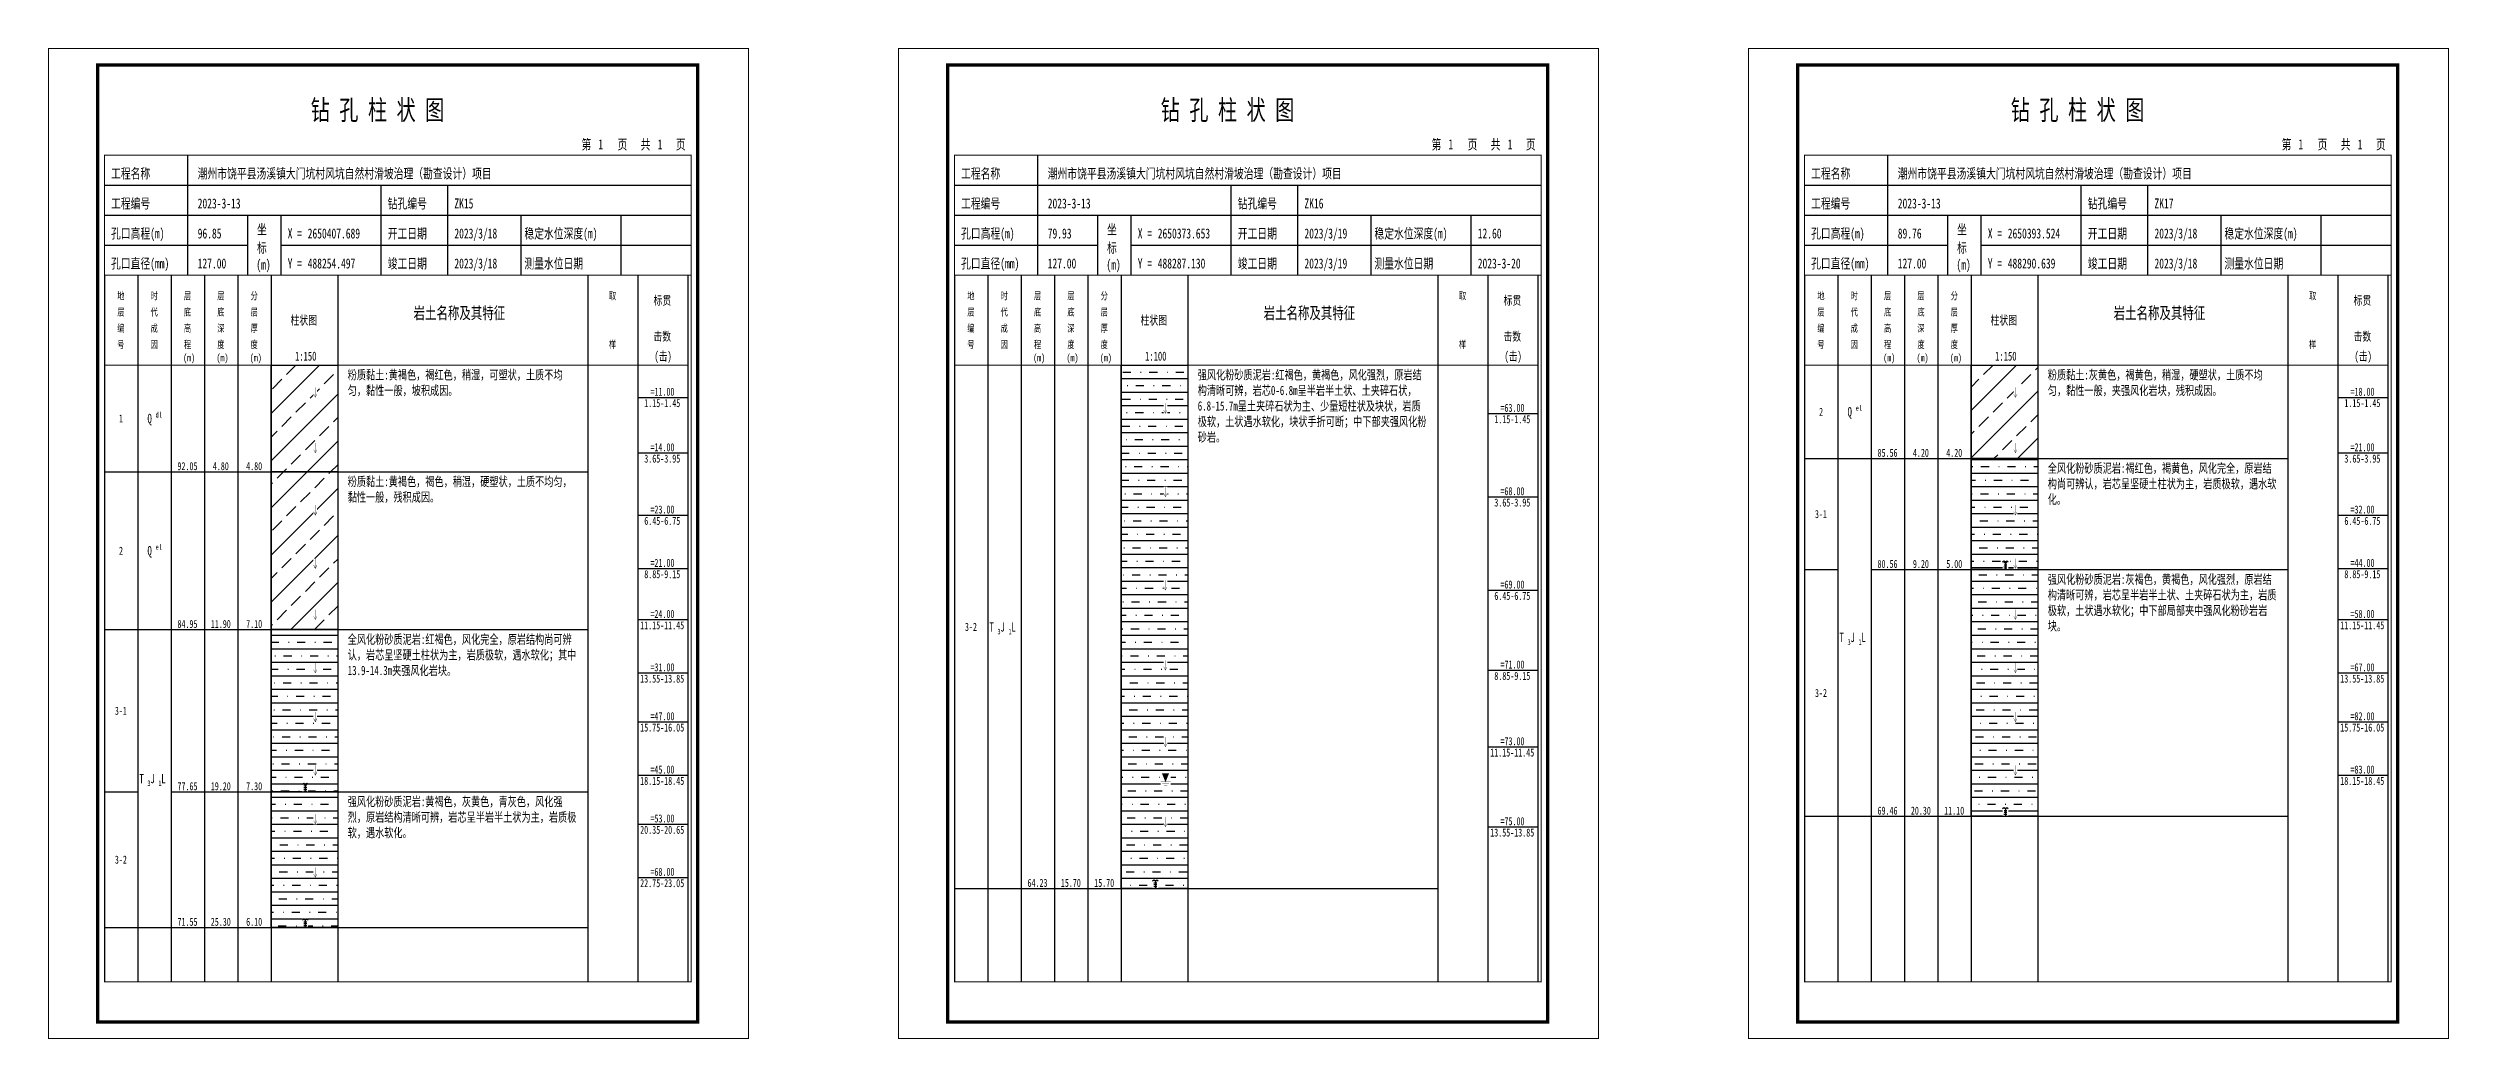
# Model space of a CAD drawing. Extents: x -17 to 4273, y -202 to 95.
# Drawn here: x 3553 to 4273, y -202 to 95 of the extents above; entities that cross this region are included whole.
import ezdxf
from ezdxf.enums import TextEntityAlignment as Align

# ---------------------------------------------------------------- set-up
doc = ezdxf.new("R2010")
doc.units = 0
doc.header["$MEASUREMENT"] = 0
doc.linetypes.add('DASHDOTX2', pattern=[2, 1, -0.5, 0, -0.5])
for name, color, linetype in [('GICAD_POUMIAN', 7, 'Continuous'), ('ZZT_BGBJ', 7, 'Continuous'), ('ZZT_FHD', 7, 'Continuous'), ('ZZT_SWBJ', 7, 'Continuous'), ('ZZT_TC', 7, 'Continuous')]:
    doc.layers.add(name, color=color, linetype=linetype)
doc.styles.add('BODYCONTENT', font='simfang.ttf', dxfattribs={"width": 0.7, "height": 2.8})
doc.styles.add('BODYTITLE', font='simfang.ttf', dxfattribs={"width": 0.7, "height": 3.6})
doc.styles.add('标注栏-第一列', font='', dxfattribs={"width": 0.7, "height": 3})
doc.styles.get('标注栏-第一列').set_extended_font_data('SimSun')
pattern_1 = [(45, (0, 0), (-7.071068, 7.071068), []), (45, (7.071, 0), (-7.071068, 7.071068), [4, -2])]
pattern_2 = [(0, (0, 0), (0, 4.05), []), (0, (3.24, 1.944), (4.05, 4.05), [0.162, -2.43, 2.43, -2.916])]

# ---------------------------------------------------------------- blocks, each defined once
blk = doc.blocks.new('FH_QUAN_C')
blk.add_wipeout([(0, 0), (1.13, 0), (1.13, 1.61), (0, 1.61)])
at = {"layer": 'GICAD_POUMIAN', "color": 1}
for p, q in [((0, 1.4), (0.28, 1.61)), ((0.28, 1.61), (0.56, 1.41)), ((0.28, 1.26), (0.86, 1.26)), ((0.28, 0.41), (0.86, 0.41)), ((0.29, 0.81), (0.84, 0.81)), ((0.56, 1.41), (0.84, 1.61)), ((0.56, 1.41), (0.56, 0)), ((0.84, 1.61), (1.13, 1.4)), ((0.28, 0), (0.86, 0))]:
    blk.add_line(p, q, dxfattribs=at)
blk = doc.blocks.new('FH_QIANG_C')
blk.add_wipeout([(0, 0), (1.13, 0), (1.13, 1.61), (0, 1.61)])
at = {"layer": 'GICAD_POUMIAN', "color": 1}
for p, q in [((0, 1.4), (0.28, 1.61)), ((0.28, 1.61), (0.56, 1.41)), ((0.28, 0.28), (0.86, 0.28)), ((0.29, 1.02), (0.84, 1.02)), ((0.29, 0.68), (0.84, 0.68)), ((0.56, 1.41), (0.84, 1.61)), ((0.56, 1.41), (0.56, 0)), ((0.84, 1.61), (1.13, 1.4))]:
    blk.add_line(p, q, dxfattribs=at)
blk = doc.blocks.new('zztSLbg')
blk.add_wipeout([(-0.05, -0.11), (1.04, -0.11), (1.04, 3), (-0.05, 3)])
at = {"color": 1, "const_width": 0.1}
for points in [[(0, 1), (0.5, 0), (1, 1)], [(0.5, 3), (0.5, 0)]]:
    blk.add_lwpolyline(points, dxfattribs=at)
blk = doc.blocks.new('block15', base_point=(16.77, 229))
for p, q in [((41.77, 229), (41.77, 265)), ((16.77, 256), (192.77, 256)), ((99.77, 229), (99.77, 256)), ((119.77, 229), (119.77, 256)), ((16.77, 247), (192.77, 247)), ((59.77, 229), (59.77, 247)), ((69.77, 229), (69.77, 247)), ((141.77, 229), (141.77, 247)), ((171.77, 229), (171.77, 247)), ((16.77, 238), (59.77, 238)), ((69.77, 238), (192.77, 238))]:
    blk.add_line(p, q)
for points, const_width in [([(0, 0), (210, 0), (210, 297), (0, 297)], 0.25), ([(14.77, 5), (194.77, 5), (194.77, 292), (14.77, 292)], 1), ([(16.77, 265), (192.77, 265), (192.77, 17), (16.77, 17)], 0.3)]:
    blk.add_lwpolyline(points, close=True, dxfattribs=dict(const_width=const_width))
at = {"const_width": 0.3}
blk.add_lwpolyline([(16.77, 229), (192.77, 229)], dxfattribs=at)
at = {"style": '标注栏-第一列', "width": 0.7}
for s, height, p in [('钻 孔 柱 状 图', 6, (78.67, 275.54)), ('第', 3, (159.9, 266.7)), (' 1', 3, (163.55, 266.75)), ('页', 3, (170.73, 266.7)), ('共', 3, (177.65, 266.7)), (' 1', 3, (181.31, 266.7)), ('页', 3, (188.21, 266.7)), ('工程名称', 3, (18.77, 258)), ('潮州市饶平县汤溪镇大门坑村风坑自然村滑坡治理（勘查设计）项目', 3, (44.77, 258)), ('工程编号', 3, (18.77, 249)), ('钻孔编号', 3, (101.77, 249)), ('2023-3-13', 3, (44.77, 249)), ('ZK15', 3, (121.77, 249)), ('孔口高程(m)', 3, (18.77, 240)), ('96.85', 3, (44.77, 240)), ('标', 3, (62.56, 235.7)), ('坐', 3, (62.56, 241.24)), ('X =', 3, (71.77, 240)), ('2650407.689', 3, (77.77, 240)), ('开工日期', 3, (101.77, 240)), ('2023/3/18', 3, (121.77, 240)), ('稳定水位深度(m)', 3, (142.77, 240)), ('孔口直径(mm)', 3, (18.77, 231)), ('127.00', 3, (44.77, 231)), ('(m) ', 3, (62.37, 230.65)), ('Y =', 3, (71.77, 231)), ('488254.497', 3, (77.77, 231)), ('竣工日期', 3, (101.77, 231)), ('2023/3/18', 3, (121.77, 231)), ('测量水位日期', 3, (142.77, 231))]:
    blk.add_text(s, height=height, dxfattribs=at).set_placement(p)
blk = doc.blocks.new('zztWDswbj')
blk.add_wipeout([(0, -0.05), (3, -0.05), (3, 3.55), (0, 3.55)])
blk.add_hatch(color=5).paths.add_polyline_path([(1.5, 1), (2.5, 3.5), (0.5, 3.5)])
at = {"color": 5, "const_width": 0.1}
for points in [[(0, 1), (3, 1)], [(0.5, 0.5), (2.5, 0.5)], [(1, 0), (2, 0)]]:
    blk.add_lwpolyline(points, dxfattribs=at)
blk.add_lwpolyline([(0.5, 3.5), (2.5, 3.5), (1.5, 1)], close=True, dxfattribs=at)
blk = doc.blocks.new('block16', base_point=(16.77, 229))
for p, q in [((41.77, 229), (41.77, 265)), ((16.77, 256), (192.77, 256)), ((99.77, 229), (99.77, 256)), ((119.77, 229), (119.77, 256)), ((16.77, 247), (192.77, 247)), ((59.77, 229), (59.77, 247)), ((69.77, 229), (69.77, 247)), ((141.77, 229), (141.77, 247)), ((171.77, 229), (171.77, 247)), ((16.77, 238), (59.77, 238)), ((69.77, 238), (192.77, 238))]:
    blk.add_line(p, q)
for points, const_width in [([(0, 0), (210, 0), (210, 297), (0, 297)], 0.25), ([(14.77, 5), (194.77, 5), (194.77, 292), (14.77, 292)], 1), ([(16.77, 265), (192.77, 265), (192.77, 17), (16.77, 17)], 0.3)]:
    blk.add_lwpolyline(points, close=True, dxfattribs=dict(const_width=const_width))
at = {"const_width": 0.3}
blk.add_lwpolyline([(16.77, 229), (192.77, 229)], dxfattribs=at)
at = {"style": '标注栏-第一列', "width": 0.7}
for s, height, p in [('钻 孔 柱 状 图', 6, (78.67, 275.54)), ('第', 3, (159.9, 266.7)), (' 1', 3, (163.55, 266.75)), ('页', 3, (170.73, 266.7)), ('共', 3, (177.65, 266.7)), (' 1', 3, (181.31, 266.7)), ('页', 3, (188.21, 266.7)), ('工程名称', 3, (18.77, 258)), ('潮州市饶平县汤溪镇大门坑村风坑自然村滑坡治理（勘查设计）项目', 3, (44.77, 258)), ('工程编号', 3, (18.77, 249)), ('钻孔编号', 3, (101.77, 249)), ('2023-3-13', 3, (44.77, 249)), ('ZK16', 3, (121.77, 249)), ('孔口高程(m)', 3, (18.77, 240)), ('79.93', 3, (44.77, 240)), ('标', 3, (62.56, 235.7)), ('坐', 3, (62.56, 241.24)), ('X =', 3, (71.77, 240)), ('2650373.653', 3, (77.77, 240)), ('开工日期', 3, (101.77, 240)), ('2023/3/19', 3, (121.77, 240)), ('稳定水位深度(m)', 3, (142.77, 240)), ('12.60', 3, (173.77, 240)), ('孔口直径(mm)', 3, (18.77, 231)), ('127.00', 3, (44.77, 231)), ('(m) ', 3, (62.37, 230.65)), ('Y =', 3, (71.77, 231)), ('488287.130', 3, (77.77, 231)), ('竣工日期', 3, (101.77, 231)), ('2023/3/19', 3, (121.77, 231)), ('测量水位日期', 3, (142.77, 231)), ('2023-3-20', 3, (173.77, 231))]:
    blk.add_text(s, height=height, dxfattribs=at).set_placement(p)
blk = doc.blocks.new('block17', base_point=(16.77, 229))
for p, q in [((41.77, 229), (41.77, 265)), ((16.77, 256), (192.77, 256)), ((99.77, 229), (99.77, 256)), ((119.77, 229), (119.77, 256)), ((16.77, 247), (192.77, 247)), ((59.77, 229), (59.77, 247)), ((69.77, 229), (69.77, 247)), ((141.77, 229), (141.77, 247)), ((171.77, 229), (171.77, 247)), ((16.77, 238), (59.77, 238)), ((69.77, 238), (192.77, 238))]:
    blk.add_line(p, q)
for points, const_width in [([(0, 0), (210, 0), (210, 297), (0, 297)], 0.25), ([(14.77, 5), (194.77, 5), (194.77, 292), (14.77, 292)], 1), ([(16.77, 265), (192.77, 265), (192.77, 17), (16.77, 17)], 0.3)]:
    blk.add_lwpolyline(points, close=True, dxfattribs=dict(const_width=const_width))
at = {"const_width": 0.3}
blk.add_lwpolyline([(16.77, 229), (192.77, 229)], dxfattribs=at)
at = {"style": '标注栏-第一列', "width": 0.7}
for s, height, p in [('钻 孔 柱 状 图', 6, (78.67, 275.54)), ('第', 3, (159.9, 266.7)), (' 1', 3, (163.55, 266.75)), ('页', 3, (170.73, 266.7)), ('共', 3, (177.65, 266.7)), (' 1', 3, (181.31, 266.7)), ('页', 3, (188.21, 266.7)), ('工程名称', 3, (18.77, 258)), ('潮州市饶平县汤溪镇大门坑村风坑自然村滑坡治理（勘查设计）项目', 3, (44.77, 258)), ('工程编号', 3, (18.77, 249)), ('钻孔编号', 3, (101.77, 249)), ('2023-3-13', 3, (44.77, 249)), ('ZK17', 3, (121.77, 249)), ('孔口高程(m)', 3, (18.77, 240)), ('89.76', 3, (44.77, 240)), ('标', 3, (62.56, 235.7)), ('坐', 3, (62.56, 241.24)), ('X =', 3, (71.77, 240)), ('2650393.524', 3, (77.77, 240)), ('开工日期', 3, (101.77, 240)), ('2023/3/18', 3, (121.77, 240)), ('稳定水位深度(m)', 3, (142.77, 240)), ('孔口直径(mm)', 3, (18.77, 231)), ('127.00', 3, (44.77, 231)), ('(m) ', 3, (62.37, 230.65)), ('Y =', 3, (71.77, 231)), ('488290.639', 3, (77.77, 231)), ('竣工日期', 3, (101.77, 231)), ('2023/3/18', 3, (121.77, 231)), ('测量水位日期', 3, (142.77, 231))]:
    blk.add_text(s, height=height, dxfattribs=at).set_placement(p)

msp = doc.modelspace()

# ---------------------------------------------------------------- hatches: boundary and pattern name
at = {"layer": 'ZZT_TC'}
h = msp.add_hatch(dxfattribs=at)
h.set_pattern_fill('GKFZNT', color=256, style=0)
h.set_pattern_definition(pattern_1)
h.paths.add_polyline_path([(3620, 0), (3640, 0), (3640, -32), (3620, -32)], flags=0)
h = msp.add_hatch(dxfattribs=at)
h.set_pattern_fill('GKFSZNY', color=256, style=0)
h.set_pattern_definition(pattern_2)
h.paths.add_polyline_path([(3875, 0), (3895, 0), (3895, -157), (3875, -157)], flags=0)
h = msp.add_hatch(dxfattribs=at)
h.set_pattern_fill('GKFZNT', color=256, style=0)
h.set_pattern_definition(pattern_1)
h.paths.add_polyline_path([(4130, 0), (4150, 0), (4150, -28), (4130, -28)], flags=0)
h = msp.add_hatch(dxfattribs=at)
h.set_pattern_fill('GKFSZNY', color=256, style=0)
h.set_pattern_definition(pattern_2)
h.paths.add_polyline_path([(4130, -28), (4150, -28), (4150, -61.33), (4130, -61.33)], flags=0)
h = msp.add_hatch(dxfattribs=at)
h.set_pattern_fill('GKFZNT', color=256, style=0)
h.set_pattern_definition(pattern_1)
h.paths.add_polyline_path([(3620, -32), (3640, -32), (3640, -79.33), (3620, -79.33)], flags=0)
h = msp.add_hatch(dxfattribs=at)
h.set_pattern_fill('GKFSZNY', color=256, style=0)
h.set_pattern_definition(pattern_2)
h.paths.add_polyline_path([(3620, -79.33), (3640, -79.33), (3640, -128), (3620, -128)], flags=0)

# ---------------------------------------------------------------- linework, layer by layer
at = {"layer": 'ZZT_FHD', "linetype": 'DASHDOTX2'}
for p, q in [((4130, -28), (4150, -28)), ((3620, -79.33), (3640, -79.33))]:
    msp.add_line(p, q, dxfattribs=at)
at = {"layer": 'ZZT_TC'}
for p, q in [((3570, 27), (3570, -185)), ((3580, 27), (3580, -185)), ((3590, 27), (3590, -185)), ((3600, 27), (3600, -185)), ((3610, 27), (3610, -185)), ((3620, 27), (3620, -185)), ((3640, 27), (3640, -185)), ((3715, 27), (3715, -185)), ((3730, 27), (3730, -185)), ((3745, 27), (3745, -185)), ((3825, 27), (3825, -185)), ((3835, 27), (3835, -185)), ((3845, 27), (3845, -185)), ((3855, 27), (3855, -185)), ((3865, 27), (3865, -185)), ((3875, 27), (3875, -185)), ((3895, 27), (3895, -185)), ((3970, 27), (3970, -185)), ((3985, 27), (3985, -185)), ((4000, 27), (4000, -185)), ((4080, 27), (4080, -185)), ((4090, 27), (4090, -185)), ((4100, 27), (4100, -185)), ((4110, 27), (4110, -185)), ((4120, 27), (4120, -185)), ((4130, 27), (4130, -185)), ((4150, 27), (4150, -185)), ((4225, 27), (4225, -185)), ((4240, 27), (4240, -185)), ((4255, 27), (4255, -185)), ((3730, -9.67), (3745, -9.67)), ((4240, -9.67), (4255, -9.67)), ((3985, -14.5), (4000, -14.5)), ((3730, -26.33), (3745, -26.33)), ((4080, -28), (4090, -28)), ((4090, -28), (4100, -28)), ((4100, -28), (4110, -28)), ((4110, -28), (4120, -28)), ((4120, -28), (4130, -28)), ((4150, -28), (4225, -28)), ((4240, -26.33), (4255, -26.33)), ((3570, -32), (3580, -32)), ((3580, -32), (3590, -32)), ((3590, -32), (3600, -32)), ((3600, -32), (3610, -32)), ((3610, -32), (3620, -32)), ((3640, -32), (3715, -32)), ((3985, -39.5), (4000, -39.5)), ((3730, -45), (3745, -45)), ((4240, -45), (4255, -45)), ((3730, -61), (3745, -61)), ((4080, -61.33), (4090, -61.33)), ((4100, -61.33), (4110, -61.33)), ((4100, -61.33), (4110, -61.33)), ((4110, -61.33), (4120, -61.33)), ((4110, -61.33), (4120, -61.33)), ((4120, -61.33), (4130, -61.33)), ((4150, -61.33), (4225, -61.33)), ((4240, -61), (4255, -61)), ((3985, -67.5), (4000, -67.5)), ((3730, -76.33), (3745, -76.33)), ((4240, -76.33), (4255, -76.33)), ((3570, -79.33), (3580, -79.33)), ((3580, -79.33), (3590, -79.33)), ((3590, -79.33), (3600, -79.33)), ((3600, -79.33), (3610, -79.33)), ((3610, -79.33), (3620, -79.33)), ((3640, -79.33), (3715, -79.33)), ((3730, -92.33), (3745, -92.33)), ((3985, -91.5), (4000, -91.5)), ((4240, -92.33), (4255, -92.33)), ((3730, -107), (3745, -107)), ((4240, -107), (4255, -107)), ((3985, -114.5), (4000, -114.5)), ((3570, -128), (3580, -128)), ((3590, -128), (3600, -128)), ((3590, -128), (3600, -128)), ((3600, -128), (3610, -128)), ((3600, -128), (3610, -128)), ((3610, -128), (3620, -128)), ((3640, -128), (3715, -128)), ((3730, -123), (3745, -123)), ((4240, -123), (4255, -123)), ((4080, -135.33), (4090, -135.33)), ((4090, -135.33), (4100, -135.33)), ((4100, -135.33), (4110, -135.33)), ((4110, -135.33), (4120, -135.33)), ((4120, -135.33), (4130, -135.33)), ((4130, -135.33), (4150, -135.33)), ((4150, -135.33), (4225, -135.33)), ((3730, -137.67), (3745, -137.67)), ((3985, -138.5), (4000, -138.5)), ((3730, -153.67), (3745, -153.67)), ((3825, -157), (3835, -157)), ((3835, -157), (3845, -157)), ((3845, -157), (3855, -157)), ((3855, -157), (3865, -157)), ((3865, -157), (3875, -157)), ((3875, -157), (3895, -157)), ((3895, -157), (3970, -157)), ((3570, -168.67), (3580, -168.67)), ((3580, -168.67), (3590, -168.67)), ((3590, -168.67), (3600, -168.67)), ((3600, -168.67), (3610, -168.67)), ((3610, -168.67), (3620, -168.67)), ((3620, -168.67), (3640, -168.67)), ((3640, -168.67), (3715, -168.67))]:
    msp.add_line(p, q, dxfattribs=at)
at = {"layer": 'ZZT_TC', "color": 7, "const_width": 0.3}
for points in [[(3570, 0), (3745, 0)], [(3825, 0), (4000, 0)], [(4080, 0), (4255, 0)]]:
    msp.add_lwpolyline(points, dxfattribs=at)
at = {"layer": 'ZZT_TC'}
for points in [[(3620, 0), (3640, 0), (3640, -32), (3620, -32)], [(3875, 0), (3895, 0), (3895, -157), (3875, -157)], [(4130, 0), (4150, 0), (4150, -28), (4130, -28)], [(4130, -28), (4150, -28), (4150, -61.33), (4130, -61.33)], [(3620, -32), (3640, -32), (3640, -79.33), (3620, -79.33)], [(3620, -79.33), (3640, -79.33), (3640, -128), (3620, -128)]]:
    msp.add_lwpolyline(points, close=True, dxfattribs=at)

# ---------------------------------------------------------------- texts
at = {"layer": 'ZZT_TC', "color": 7, "style": 'BODYTITLE', "width": 0.7}
for s, height, p in [('地', 2.21, (3573.87, 19.03)), ('时', 2.21, (3583.87, 19.03)), ('层', 2.21, (3593.87, 19.03)), ('层', 2.21, (3603.87, 19.03)), ('分', 2.21, (3613.87, 19.03)), ('取', 2.21, (3721.37, 19.03)), ('地', 2.21, (3828.87, 19.03)), ('时', 2.21, (3838.87, 19.03)), ('层', 2.21, (3848.87, 19.03)), ('层', 2.21, (3858.87, 19.03)), ('分', 2.21, (3868.87, 19.03)), ('取', 2.21, (3976.37, 19.03)), ('地', 2.21, (4083.87, 19.03)), ('时', 2.21, (4093.87, 19.03)), ('层', 2.21, (4103.87, 19.03)), ('层', 2.21, (4113.87, 19.03)), ('分', 2.21, (4123.87, 19.03)), ('取', 2.21, (4231.37, 19.03)), ('层', 2.21, (3573.87, 14.16)), ('代', 2.21, (3583.87, 14.16)), ('底', 2.21, (3593.87, 14.16)), ('底', 2.21, (3603.87, 14.16)), ('层', 2.21, (3613.87, 14.16)), ('柱状图', 2.7, (3625.85, 11.34)), ('岩土名称及其特征', 3.6, (3662.75, 12.78)), ('标贯', 2.7, (3734.74, 17.28)), ('层', 2.21, (3828.87, 14.16)), ('代', 2.21, (3838.87, 14.16)), ('底', 2.21, (3848.87, 14.16)), ('底', 2.21, (3858.87, 14.16)), ('层', 2.21, (3868.87, 14.16)), ('柱状图', 2.7, (3880.85, 11.34)), ('岩土名称及其特征', 3.6, (3917.75, 12.78)), ('标贯', 2.7, (3989.74, 17.28)), ('层', 2.21, (4083.87, 14.16)), ('代', 2.21, (4093.87, 14.16)), ('底', 2.21, (4103.87, 14.16)), ('底', 2.21, (4113.87, 14.16)), ('层', 2.21, (4123.87, 14.16)), ('柱状图', 2.7, (4135.85, 11.34)), ('岩土名称及其特征', 3.6, (4172.75, 12.78)), ('标贯', 2.7, (4244.74, 17.28)), ('编', 2.21, (3573.87, 9.3)), ('号', 2.21, (3573.87, 4.43)), ('成', 2.21, (3583.87, 9.3)), ('因', 2.21, (3583.87, 4.43)), ('程', 2.21, (3593.87, 4.43)), ('高', 2.21, (3593.87, 9.3)), ('深', 2.21, (3603.87, 9.3)), ('度', 2.21, (3603.87, 4.43)), ('厚', 2.21, (3613.87, 9.3)), ('度', 2.21, (3613.87, 4.43)), ('样', 2.21, (3721.37, 4.43)), ('击数', 2.7, (3734.74, 6.48)), ('编', 2.21, (3828.87, 9.3)), ('号', 2.21, (3828.87, 4.43)), ('成', 2.21, (3838.87, 9.3)), ('因', 2.21, (3838.87, 4.43)), ('程', 2.21, (3848.87, 4.43)), ('高', 2.21, (3848.87, 9.3)), ('深', 2.21, (3858.87, 9.3)), ('度', 2.21, (3858.87, 4.43)), ('厚', 2.21, (3868.87, 9.3)), ('度', 2.21, (3868.87, 4.43)), ('样', 2.21, (3976.37, 4.43)), ('击数', 2.7, (3989.74, 6.48)), ('编', 2.21, (4083.87, 9.3)), ('号', 2.21, (4083.87, 4.43)), ('成', 2.21, (4093.87, 9.3)), ('因', 2.21, (4093.87, 4.43)), ('程', 2.21, (4103.87, 4.43)), ('高', 2.21, (4103.87, 9.3)), ('深', 2.21, (4113.87, 9.3)), ('度', 2.21, (4113.87, 4.43)), ('厚', 2.21, (4123.87, 9.3)), ('度', 2.21, (4123.87, 4.43)), ('样', 2.21, (4231.37, 4.43)), ('击数', 2.7, (4244.74, 6.48)), ('(m)', 2.213, (3593.62, 0.44)), ('(m)', 2.213, (3603.62, 0.44)), ('(m)', 2.213, (3613.62, 0.44)), ('1:150', 2.7, (3627.2, 0.54)), ('(击)', 2.7, (3735, 0.54)), ('(m)', 2.213, (3848.62, 0.44)), ('(m)', 2.213, (3858.62, 0.44)), ('(m)', 2.213, (3868.62, 0.44)), ('1:100', 2.7, (3882.2, 0.54)), ('(击)', 2.7, (3990, 0.54)), ('(m)', 2.213, (4103.62, 0.44)), ('(m)', 2.213, (4113.62, 0.44)), ('(m)', 2.213, (4123.62, 0.44)), ('1:150', 2.7, (4137.2, 0.54)), ('(击)', 2.7, (4245, 0.54))]:
    msp.add_text(s, height=height, dxfattribs=at).set_placement(p, align=Align.BOTTOM_LEFT)
at = {"layer": 'ZZT_TC', "color": 7, "style": 'BODYCONTENT', "width": 0.7}
for s, height, p in [('=11.00', 2.4, (3733.81, -9.17)), ('=18.00', 2.4, (4243.81, -9.17)), ('dl', 1.68, (3585.36, -15.72)), ('1.15-1.45', 2.4, (3731.97, -12.57)), ('=63.00', 2.4, (3988.81, -14)), ('2', 2.4, (4084.39, -15.2)), ('Q', 2.8, (4092.92, -15.4)), ('el', 1.68, (4095.36, -13.72)), ('1.15-1.45', 2.4, (4241.97, -12.57)), ('1', 2.4, (3574.39, -17.2)), ('Q', 2.8, (3582.92, -17.4)), ('1.15-1.45', 2.4, (3986.97, -17.4)), ('3.65-3.95', 2.4, (3731.97, -29.23)), ('=14.00', 2.4, (3733.81, -25.83)), ('85.56', 2.4, (4101.93, -27.5)), ('4.20', 2.4, (4112.54, -27.5)), ('4.20', 2.4, (4122.54, -27.5)), ('3.65-3.95', 2.4, (4241.97, -29.23)), ('=21.00', 2.4, (4243.81, -25.83)), ('92.05', 2.4, (3591.93, -31.5)), ('4.80', 2.4, (3602.54, -31.5)), ('4.80', 2.4, (3612.54, -31.5)), ('=23.00', 2.4, (3733.81, -44.5)), ('3.65-3.95', 2.4, (3986.97, -42.4)), ('=68.00', 2.4, (3988.81, -39)), ('=32.00', 2.4, (4243.81, -44.5)), ('6.45-6.75', 2.4, (3731.97, -47.9)), ('3-1', 2.4, (4083.16, -45.87)), ('6.45-6.75', 2.4, (4241.97, -47.9)), ('2', 2.4, (3574.39, -56.87)), ('Q', 2.8, (3582.92, -57.07)), ('el', 1.68, (3585.36, -55.39)), ('8.85-9.15', 2.4, (3731.97, -63.9)), ('=21.00', 2.4, (3733.81, -60.5)), ('=69.00', 2.4, (3988.81, -67)), ('80.56', 2.4, (4101.93, -60.83)), ('80.56', 2.4, (4101.93, -60.83)), ('9.20', 2.4, (4112.54, -60.83)), ('9.20', 2.4, (4112.54, -60.83)), ('5.00', 2.4, (4122.54, -60.83)), ('8.85-9.15', 2.4, (4241.97, -63.9)), ('=44.00', 2.4, (4243.81, -60.5)), ('6.45-6.75', 2.4, (3986.97, -70.4)), ('84.95', 2.4, (3591.93, -78.83)), ('11.90', 2.4, (3601.93, -78.83)), ('7.10', 2.4, (3612.54, -78.83)), ('11.15-11.45', 2.4, (3730.74, -79.23)), ('=24.00', 2.4, (3733.81, -75.83)), ('3-2', 2.4, (3828.16, -79.7)), ('T', 2.8, (3835.49, -79.9)), ('3', 1.68, (3837.92, -80.74)), ('J', 2.8, (3838.78, -79.9)), ('1', 1.68, (3841.22, -80.74)), ('L', 2.8, (3842.08, -79.9)), ('11.15-11.45', 2.4, (4240.74, -79.23)), ('=58.00', 2.4, (4243.81, -75.83)), ('T', 2.8, (4090.49, -83.07)), ('3', 1.68, (4092.92, -83.91)), ('J', 2.8, (4093.78, -83.07)), ('1', 1.68, (4096.22, -83.91)), ('L', 2.8, (4097.08, -83.07)), ('13.55-13.85', 2.4, (3730.74, -95.23)), ('=31.00', 2.4, (3733.81, -91.83)), ('8.85-9.15', 2.4, (3986.97, -94.4)), ('=71.00', 2.4, (3988.81, -91)), ('13.55-13.85', 2.4, (4240.74, -95.23)), ('=67.00', 2.4, (4243.81, -91.83)), ('3-2', 2.4, (4083.16, -99.53)), ('3-1', 2.4, (3573.16, -104.87)), ('15.75-16.05', 2.4, (3730.74, -109.9)), ('=47.00', 2.4, (3733.81, -106.5)), ('15.75-16.05', 2.4, (4240.74, -109.9)), ('=82.00', 2.4, (4243.81, -106.5)), ('11.15-11.45', 2.4, (3985.74, -117.4)), ('=73.00', 2.4, (3988.81, -114)), ('=45.00', 2.4, (3733.81, -122.5)), ('=83.00', 2.4, (4243.81, -122.5)), ('T', 2.8, (3580.49, -125.4)), ('3', 1.68, (3582.92, -126.24)), ('J', 2.8, (3583.78, -125.4)), ('1', 1.68, (3586.22, -126.24)), ('L', 2.8, (3587.08, -125.4)), ('77.65', 2.4, (3591.93, -127.5)), ('77.65', 2.4, (3591.93, -127.5)), ('19.20', 2.4, (3601.93, -127.5)), ('19.20', 2.4, (3601.93, -127.5)), ('7.30', 2.4, (3612.54, -127.5)), ('18.15-18.45', 2.4, (3730.74, -125.9)), ('18.15-18.45', 2.4, (4240.74, -125.9)), ('=53.00', 2.4, (3733.81, -137.17)), ('=75.00', 2.4, (3988.81, -138)), ('69.46', 2.4, (4101.93, -134.83)), ('20.30', 2.4, (4111.93, -134.83)), ('11.10', 2.4, (4121.93, -134.83)), ('20.35-20.65', 2.4, (3730.74, -140.57)), ('13.55-13.85', 2.4, (3985.74, -141.4)), ('3-2', 2.4, (3573.16, -149.53)), ('=68.00', 2.4, (3733.81, -153.17)), ('22.75-23.05', 2.4, (3730.74, -156.57)), ('64.23', 2.4, (3846.93, -156.5)), ('15.70', 2.4, (3856.93, -156.5)), ('15.70', 2.4, (3866.93, -156.5)), ('71.55', 2.4, (3591.93, -168.17)), ('25.30', 2.4, (3601.93, -168.17)), ('6.10', 2.4, (3612.54, -168.17))]:
    msp.add_text(s, height=height, dxfattribs=at).set_placement(p)
at = {"layer": 'ZZT_TC', "color": 7, "char_height": 2.8, "width": 69, "attachment_point": 1, "style": 'BODYCONTENT'}
for s, insert in [('粉质黏土:黄褐色，褐红色，稍湿，可塑状，土质不均匀，黏性一般，坡积成因。', (3643, -1.5)), ('强风化粉砂质泥岩:红褐色，黄褐色，风化强烈，原岩结构清晰可辨，岩芯0-6.8m呈半岩半土状、土夹碎石状，6.8-15.7m呈土夹碎石状为主、少量短柱状及块状，岩质极软，土状遇水软化，块状手折可断；中下部夹强风化粉砂岩。', (3898, -1.5)), ('粉质黏土:灰黄色，褐黄色，稍湿，硬塑状，土质不均匀，黏性一般，夹强风化岩块，残积成因。', (4153, -1.5)), ('粉质黏土:黄褐色，褐色，稍湿，硬塑状，土质不均匀，黏性一般，残积成因。', (3643, -33.5)), ('全风化粉砂质泥岩:褐红色，褐黄色，风化完全，原岩结构尚可辨认，岩芯呈坚硬土柱状为主，岩质极软，遇水软化。', (4153, -29.5)), ('强风化粉砂质泥岩:灰褐色，黄褐色，风化强烈，原岩结构清晰可辨，岩芯呈半岩半土状、土夹碎石状为主，岩质极软，土状遇水软化；中下部局部夹中强风化粉砂岩岩块。', (4153, -62.83)), ('全风化粉砂质泥岩:红褐色，风化完全，原岩结构尚可辨认，岩芯呈坚硬土柱状为主，岩质极软，遇水软化；其中13.9-14.3m夹强风化岩块。', (3643, -80.83)), ('强风化粉砂质泥岩:黄褐色，灰黄色，青灰色，风化强烈，原岩结构清晰可辨，岩芯呈半岩半土状为主，岩质极软，遇水软化。', (3643, -129.5))]:
    msp.add_mtext(s, dxfattribs=dict(at, insert=insert))

# ---------------------------------------------------------------- next in the draw order: block references
at = {"layer": 'ZZT_BGBJ'}
for p in [(3632.79, -9.67), (4142.79, -9.67), (3887.79, -14.5), (3632.79, -26.33), (4142.79, -26.33), (3632.79, -45), (3887.79, -39.5), (4142.79, -45), (3632.79, -61), (3887.79, -67.5), (3632.79, -76.33), (3632.79, -92.33), (3887.79, -91.5), (3632.79, -107), (3887.79, -114.5), (3887.79, -138.5)]:
    msp.add_blockref('zztSLbg', p, dxfattribs=at)
at = {"layer": 'ZZT_FHD', "linetype": 'DASHDOTX2', "xscale": 1.5, "yscale": 1.5}
for name, p in [('FH_QUAN_C', (4139.44, -61.13)), ('FH_QUAN_C', (3629.44, -127.8)), ('FH_QIANG_C', (3884.44, -156.8))]:
    msp.add_blockref(name, p, dxfattribs=at)
at = {"layer": 'ZZT_SWBJ'}
msp.add_blockref('zztWDswbj', (3886.83, -126), dxfattribs=at)

# ---------------------------------------------------------------- next in the draw order: hatches: boundary and pattern name
at = {"layer": 'ZZT_TC'}
h = msp.add_hatch(dxfattribs=at)
h.set_pattern_fill('GKFSZNY', color=256, style=0)
h.set_pattern_definition(pattern_2)
h.paths.add_polyline_path([(4130, -61.33), (4150, -61.33), (4150, -135.33), (4130, -135.33)], flags=0)
h = msp.add_hatch(dxfattribs=at)
h.set_pattern_fill('GKFSZNY', color=256, style=0)
h.set_pattern_definition(pattern_2)
h.paths.add_polyline_path([(3620, -128), (3640, -128), (3640, -168.67), (3620, -168.67)], flags=0)

# ---------------------------------------------------------------- next in the draw order: linework, layer by layer
at = {"layer": 'ZZT_FHD', "linetype": 'DASHDOTX2'}
for p, q in [((4130, -61.33), (4150, -61.33)), ((3620, -128), (3640, -128)), ((3875, -157), (3895, -157))]:
    msp.add_line(p, q, dxfattribs=at)
at = {"layer": 'ZZT_TC', "color": 7, "const_width": 0.3, "flags": 128}
msp.add_lwpolyline([(3825, 27), (4000, 27), (4000, -185), (3825, -185)], close=True, dxfattribs=at)
at = {"layer": 'ZZT_TC'}
for points in [[(4130, -61.33), (4150, -61.33), (4150, -135.33), (4130, -135.33)], [(3620, -128), (3640, -128), (3640, -168.67), (3620, -168.67)]]:
    msp.add_lwpolyline(points, close=True, dxfattribs=at)

# ---------------------------------------------------------------- next in the draw order: block references
at = {"layer": 'ZZT_BGBJ'}
msp.add_blockref('zztSLbg', (3632.79, -123), dxfattribs=at)
at = {"layer": 'ZZT_TC'}
msp.add_blockref('block16', (3825, 27), dxfattribs=at)

# ---------------------------------------------------------------- next in the draw order: block references
at = {"layer": 'ZZT_BGBJ'}
for p in [(4142.79, -61), (4142.79, -76.33), (4142.79, -92.33), (4142.79, -107), (4142.79, -123), (3632.79, -137.67), (3632.79, -153.67)]:
    msp.add_blockref('zztSLbg', p, dxfattribs=at)
at = {"layer": 'ZZT_FHD', "linetype": 'DASHDOTX2', "xscale": 1.5, "yscale": 1.5}
for p in [(4139.44, -135.13), (3629.44, -168.47)]:
    msp.add_blockref('FH_QIANG_C', p, dxfattribs=at)

# ---------------------------------------------------------------- next in the draw order: linework, layer by layer
at = {"layer": 'ZZT_FHD', "linetype": 'DASHDOTX2'}
for p, q in [((4130, -135.33), (4150, -135.33)), ((3620, -168.67), (3640, -168.67))]:
    msp.add_line(p, q, dxfattribs=at)
at = {"layer": 'ZZT_TC', "color": 7, "const_width": 0.3, "flags": 128}
for points in [[(3570, 27), (3745, 27), (3745, -185), (3570, -185)], [(4080, 27), (4255, 27), (4255, -185), (4080, -185)]]:
    msp.add_lwpolyline(points, close=True, dxfattribs=at)

# ---------------------------------------------------------------- next in the draw order: block references
at = {"layer": 'ZZT_TC'}
for name, p in [('block15', (3570, 27)), ('block17', (4080, 27))]:
    msp.add_blockref(name, p, dxfattribs=at)

doc.saveas('drawing.dxf')
